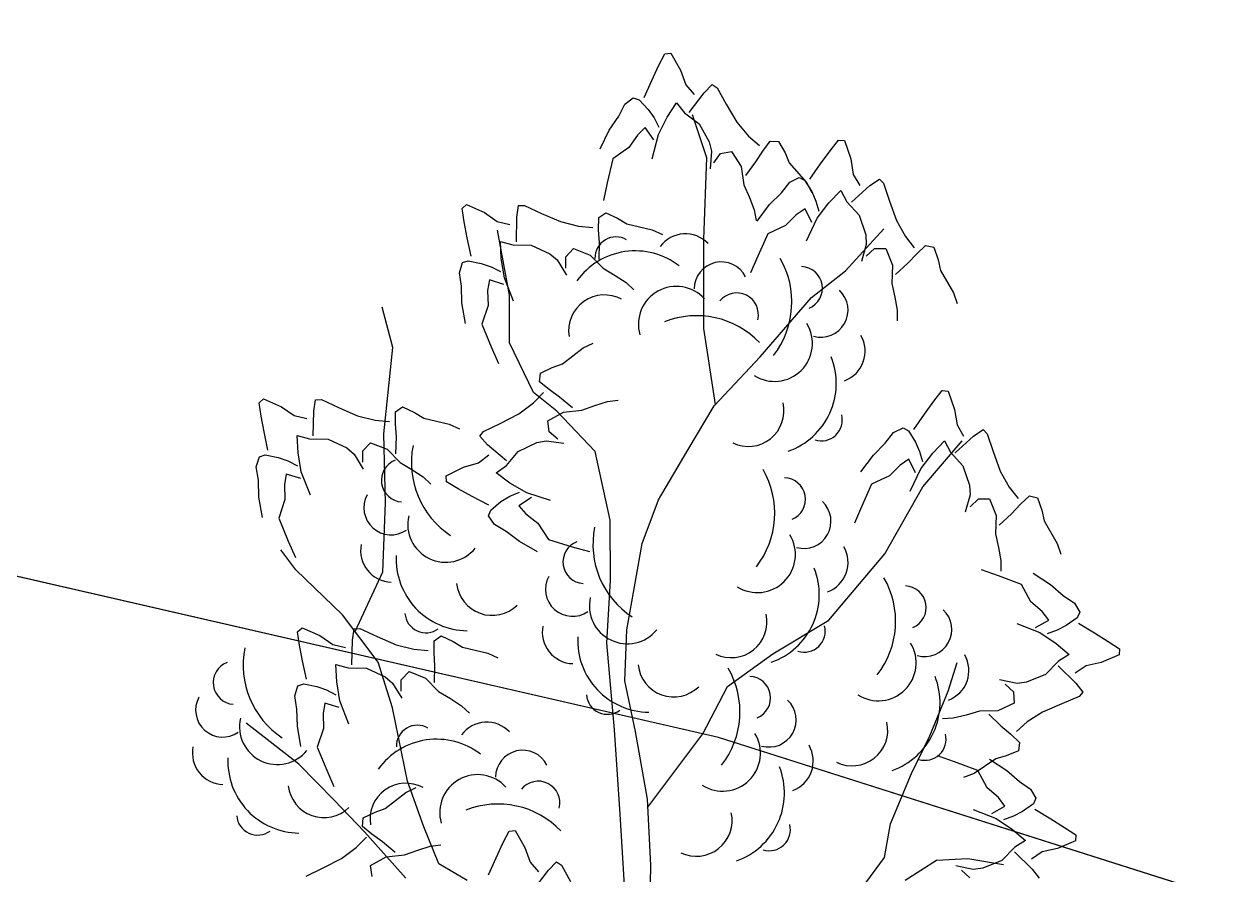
# Model space of a CAD drawing. Header units: millimetres. Extents: x 524954 to 526204, y 9523489 to 9524010.
# Drawn here: x 525456.769 to 525460.668, y 9523652.887 to 9523655.648 of the extents above; entities that cross this region are included whole.
import ezdxf

# ---------------------------------------------------------------- set-up
doc = ezdxf.new("R2010")
doc.units = ezdxf.units.MM
doc.linetypes.add('ACAD_ISO12W100', pattern=[21, 12, -3, 0, -3, 0, -3])
doc.layers.add('Arbre', color=34, linetype='ACAD_ISO12W100')
doc.layers.add('PLUME_4', color=3, linetype='Continuous')

# ---------------------------------------------------------------- blocks, each defined once
blk = doc.blocks.new('v088')
at = {"color": 3, "linetype": 'Continuous'}
for p, q in [((0.0161, 12.3965), (0.0546, 12.3999)), ((0.0546, 12.3999), (0.1184, 12.2906)), ((-0.0239, 12.3184), (0.0161, 12.3965)), ((-0.0686, 12.2238), (-0.0239, 12.3184)), ((0.1184, 12.2906), (0.1522, 12.1952)), ((-0.1179, 12.1126), (-0.0686, 12.2238)), ((0.1522, 12.1952), (0.2074, 12.1313)), ((0.2717, 12.1435), (0.3242, 12.1966)), ((0.3242, 12.1966), (0.3557, 12.1751)), ((0.3557, 12.1751), (0.415, 12.0689)), ((-0.2428, 12.0693), (-0.1881, 12.111)), ((-0.1881, 12.111), (-0.1505, 12.0986)), ((-0.1505, 12.0986), (-0.0915, 12.0354)), ((0.1746, 12.0155), (0.2717, 12.1435)), ((-0.2828, 11.9912), (-0.2428, 12.0693)), ((-0.0915, 12.0354), (-0.0536, 11.98)), ((0.0317, 11.9844), (0.0922, 12.0781)), ((0.0922, 12.0781), (0.1437, 12.0135)), ((0.1437, 12.0135), (0.2395, 11.9416)), ((0.415, 12.0689), (0.4841, 11.9528)), ((-0.344, 11.9013), (-0.2828, 11.9912)), ((-0.0536, 11.98), (-0.0225, 11.9193)), ((-0.0252, 11.8718), (0.0317, 11.9844)), ((0.2395, 11.9416), (0.3048, 11.8248)), ((0.4841, 11.9528), (0.5601, 11.8616)), ((-0.4033, 11.7804), (-0.344, 11.9013)), ((-0.1618, 11.8694), (-0.2169, 11.7884)), ((-0.1123, 11.9179), (-0.1618, 11.8694)), ((-0.0542, 11.8389), (-0.1123, 11.9179)), ((-0.066, 11.7153), (-0.0252, 11.8718)), ((0.5601, 11.8616), (0.6304, 11.8005)), ((-0.2169, 11.7884), (-0.3202, 11.714)), ((0.3048, 11.8248), (0.32, 11.7651)), ((0.6527, 11.7656), (0.6994, 11.8293)), ((0.6994, 11.8293), (0.7544, 11.828)), ((0.7544, 11.828), (0.796, 11.7537)), ((1.0886, 11.7676), (1.1424, 11.8368)), ((1.1424, 11.8368), (1.1809, 11.833)), ((1.1809, 11.833), (1.2232, 11.7138)), ((-0.3202, 11.714), (-0.3572, 11.5582)), ((0.32, 11.7651), (0.3106, 11.6498)), ((0.3344, 11.6895), (0.378, 11.7487)), ((0.378, 11.7487), (0.4498, 11.7623)), ((0.4498, 11.7623), (0.5114, 11.6644)), ((0.6075, 11.6944), (0.6527, 11.7656)), ((0.796, 11.7537), (0.824, 11.6885)), ((1.027, 11.683), (1.0886, 11.7676)), ((1.2232, 11.7138), (1.2386, 11.6137)), ((0.5114, 11.6644), (0.5299, 11.5465)), ((0.5418, 11.6075), (0.6075, 11.6944)), ((0.824, 11.6885), (0.9344, 11.5607)), ((0.9578, 11.583), (1.027, 11.683)), ((-0.3572, 11.5582), (-0.3824, 11.4437)), ((0.5299, 11.5465), (0.5653, 11.4632)), ((0.7732, 11.4945), (0.827, 11.5637)), ((0.827, 11.5637), (0.8886, 11.5945)), ((0.8886, 11.5945), (0.9232, 11.5753)), ((0.9232, 11.5753), (0.9693, 11.5022)), ((0.9344, 11.5607), (0.97, 11.497)), ((1.2271, 11.433), (1.3463, 11.5407)), ((1.2386, 11.6137), (1.2809, 11.5407)), ((1.3463, 11.5407), (1.4079, 11.583)), ((1.4079, 11.583), (1.4348, 11.556)), ((1.4348, 11.556), (1.4733, 11.4406)), ((0.5653, 11.4632), (0.5962, 11.3829)), ((0.6962, 11.4176), (0.7732, 11.4945)), ((0.9693, 11.5022), (0.9963, 11.4406)), ((1.0809, 11.4291), (1.1578, 11.5099)), ((1.1578, 11.5099), (1.1963, 11.4368)), ((-1.2987, 11.3921), (-1.2695, 11.4174)), ((-1.2853, 11.3054), (-1.2987, 11.3921)), ((-1.2695, 11.4174), (-1.1537, 11.3664)), ((-0.9434, 11.3371), (-0.9319, 11.4109)), ((-0.9319, 11.4109), (-0.8938, 11.412)), ((-0.8938, 11.412), (-0.7835, 11.3608)), ((0.6155, 11.3099), (0.6962, 11.4176)), ((0.927, 11.3906), (0.8693, 11.3522)), ((0.9693, 11.3022), (0.927, 11.3906)), ((0.9963, 11.4406), (1.0155, 11.3753)), ((1.004, 11.3291), (1.0809, 11.4291)), ((1.1963, 11.4368), (1.2771, 11.3483)), ((1.4733, 11.4406), (1.5194, 11.3137)), ((-1.1537, 11.3664), (-1.0704, 11.3089)), ((-1.0704, 11.3089), (-0.9882, 11.2895)), ((-0.9469, 11.1764), (-0.9434, 11.3371)), ((-0.7835, 11.3608), (-0.6595, 11.3072)), ((-0.6595, 11.3072), (-0.5444, 11.2779)), ((-0.4131, 11.2545), (-0.4126, 11.3334)), ((-0.4126, 11.3334), (-0.3673, 11.3647)), ((-0.3673, 11.3647), (-0.2901, 11.3288)), ((-0.2901, 11.3288), (-0.2291, 11.2925)), ((0.5962, 11.3829), (0.6091, 11.3149)), ((0.8693, 11.3522), (0.8001, 11.2829)), ((0.9347, 11.1829), (1.004, 11.3291)), ((1.2771, 11.3483), (1.3194, 11.2214)), ((1.5194, 11.3137), (1.5771, 11.2099)), ((-1.266, 11.2026), (-1.2853, 11.3054)), ((-0.5444, 11.2779), (-0.4516, 11.2697)), ((-0.4079, 11.1703), (-0.4131, 11.2545)), ((-0.2291, 11.2925), (-0.0648, 11.2537)), ((-0.0648, 11.2537), (0.0014, 11.223)), ((0.6847, 11.2291), (0.6193, 11.0829)), ((0.8001, 11.2829), (0.6847, 11.2291)), ((-1.2408, 11.0836), (-1.266, 11.2026)), ((-1.0503, 11.1789), (-0.9708, 11.1567)), ((-1.0444, 11.0675), (-1.0503, 11.1789)), ((-0.9708, 11.1567), (-0.851, 11.1547)), ((-0.851, 11.1547), (-0.7296, 11.0984)), ((-0.4102, 11.0614), (-0.4079, 11.1703)), ((1.3232, 11.1598), (1.2925, 11.0483)), ((1.3194, 11.2214), (1.3232, 11.1598)), ((1.5771, 11.2099), (1.6348, 11.1368)), ((1.6502, 11.0983), (1.7079, 11.1522)), ((1.7079, 11.1522), (1.7617, 11.1406)), ((-0.7296, 11.0984), (-0.6822, 11.0589)), ((-0.6263, 11.0061), (-0.6257, 11.0796)), ((-0.6257, 11.0796), (-0.5755, 11.1328)), ((-0.5755, 11.1328), (-0.4682, 11.0896)), ((-0.4682, 11.0896), (-0.3841, 11.005)), ((0.6193, 11.0829), (0.5731, 10.9752)), ((1.3232, 11.0829), (1.3771, 11.1329)), ((1.3771, 11.1329), (1.4502, 11.1329)), ((1.4502, 11.1329), (1.4925, 11.0252)), ((1.5925, 11.0368), (1.6502, 11.0983)), ((1.7617, 11.1406), (1.7887, 11.0598)), ((-1.3166, 10.9752), (-1.2967, 11.0411)), ((-1.2967, 11.0411), (-1.2589, 11.0531)), ((-1.2589, 11.0531), (-1.1741, 11.0365)), ((-1.1741, 11.0365), (-1.1109, 11.0139)), ((-1.1109, 11.0139), (-1.0501, 10.983)), ((-1.0245, 10.9429), (-1.0444, 11.0675)), ((-0.6822, 11.0589), (-0.6222, 10.96)), ((-0.3841, 11.005), (-0.3065, 10.9583)), ((1.4925, 11.0252), (1.4886, 10.906)), ((1.5117, 10.9637), (1.5925, 11.0368)), ((1.7887, 11.0598), (1.8041, 10.9906)), ((-1.3032, 10.8885), (-1.3166, 10.9752)), ((-1.122, 10.9292), (-1.1336, 10.8608)), ((-1.0286, 10.8992), (-1.122, 10.9292)), ((-0.9657, 10.7922), (-1.0245, 10.9429)), ((-0.3065, 10.9583), (-0.2344, 10.9114)), ((1.8041, 10.9906), (1.8887, 10.8444)), ((-1.3, 10.7798), (-1.3032, 10.8885)), ((-1.1336, 10.8608), (-1.1308, 10.7629)), ((-0.2344, 10.9114), (-0.1841, 10.8638)), ((1.4886, 10.906), (1.5079, 10.8175)), ((1.8887, 10.8444), (1.9118, 10.7752)), ((-1.2771, 10.6471), (-1.3, 10.7798)), ((-1.1308, 10.7629), (-1.1708, 10.642)), ((1.5079, 10.8175), (1.5233, 10.7329)), ((1.5233, 10.7329), (1.5233, 10.6636)), ((-1.1708, 10.642), (-1.1094, 10.4942)), ((-1.1094, 10.4942), (-1.0628, 10.3867)), ((-0.648, 10.3846), (-0.514, 10.4875)), ((-0.514, 10.4875), (-0.4484, 10.5194)), ((-0.7146, 10.3603), (-0.648, 10.3846)), ((-0.7957, 10.2682), (-0.7912, 10.3231)), ((-0.7912, 10.3231), (-0.7146, 10.3603)), ((-0.7348, 10.218), (-0.7957, 10.2682)), ((-0.6662, 10.1688), (-0.7348, 10.218)), ((-2.6162, 10.1323), (-2.587, 10.1577)), ((-2.587, 10.1577), (-2.4712, 10.1066)), ((-2.2608, 10.0773), (-2.2494, 10.1511)), ((-2.2494, 10.1511), (-2.2113, 10.1522)), ((-2.2113, 10.1522), (-2.101, 10.101)), ((-0.8359, 10.1311), (-0.7709, 10.1978)), ((-0.5833, 10.0982), (-0.6662, 10.1688)), ((-0.4378, 10.1134), (-0.3559, 10.1397)), ((-0.3559, 10.1397), (-0.2873, 10.1487)), ((1.7002, 10.0578), (1.7617, 10.1424)), ((1.7617, 10.1424), (1.8156, 10.2117)), ((1.8156, 10.2117), (1.8541, 10.2078)), ((1.8541, 10.2078), (1.8964, 10.0886)), ((-2.6028, 10.0456), (-2.6162, 10.1323)), ((-2.4712, 10.1066), (-2.3879, 10.0492)), ((-2.2643, 9.9167), (-2.2608, 10.0773)), ((-2.101, 10.101), (-1.977, 10.0475)), ((-1.7305, 9.9947), (-1.7301, 10.0737)), ((-1.7301, 10.0737), (-1.6848, 10.1049)), ((-1.6848, 10.1049), (-1.6075, 10.069)), ((-1.6075, 10.069), (-1.5466, 10.0327)), ((-1.0512, 9.9981), (-0.9313, 10.0604)), ((-0.9313, 10.0604), (-0.8359, 10.1311)), ((-0.7431, 10.0152), (-0.6418, 10.0712)), ((-0.6418, 10.0712), (-0.5231, 10.0829)), ((-0.5231, 10.0829), (-0.4378, 10.1134)), ((1.8964, 10.0886), (1.9118, 9.9886)), ((-2.5835, 9.9428), (-2.6028, 10.0456)), ((-2.3879, 10.0492), (-2.3057, 10.0298)), ((-1.977, 10.0475), (-1.8618, 10.0181)), ((-1.8618, 10.0181), (-1.7691, 10.0099)), ((-1.7254, 9.9105), (-1.7305, 9.9947)), ((-1.5466, 10.0327), (-1.3822, 9.9939)), ((-1.3822, 9.9939), (-1.316, 9.9632)), ((-1.1606, 9.945), (-1.0512, 9.9981)), ((-0.7336, 9.9427), (-0.7431, 10.0152)), ((1.631, 9.9578), (1.7002, 10.0578)), ((1.9118, 9.9886), (1.9541, 9.9155)), ((-2.5582, 9.8238), (-2.5835, 9.9428)), ((-2.3678, 9.9191), (-2.2883, 9.8969)), ((-2.3619, 9.8077), (-2.3678, 9.9191)), ((-1.7277, 9.8016), (-1.7254, 9.9105)), ((-1.1838, 9.9148), (-1.1606, 9.945)), ((-1.1339, 9.8592), (-1.1838, 9.9148)), ((-0.677, 9.8958), (-0.7336, 9.9427)), ((1.4463, 9.8693), (1.5002, 9.9386)), ((1.5002, 9.9386), (1.5617, 9.9693)), ((1.5617, 9.9693), (1.5963, 9.9501)), ((1.5963, 9.9501), (1.6425, 9.877)), ((1.9002, 9.8078), (2.0195, 9.9155)), ((2.0195, 9.9155), (2.081, 9.9578)), ((2.081, 9.9578), (2.1079, 9.9309)), ((2.1079, 9.9309), (2.1464, 9.8155)), ((-2.2883, 9.8969), (-2.1685, 9.895)), ((-2.1685, 9.895), (-2.0471, 9.8386)), ((-2.0471, 9.8386), (-1.9997, 9.7992)), ((-1.9432, 9.8199), (-1.893, 9.873)), ((-1.893, 9.873), (-1.7856, 9.8299)), ((-1.7856, 9.8299), (-1.7015, 9.7452)), ((-1.0116, 9.755), (-1.1339, 9.8592)), ((-0.9342, 9.8156), (-0.8138, 9.874)), ((-0.8138, 9.874), (-0.7533, 9.8858)), ((-0.7533, 9.8858), (-0.6387, 9.8698)), ((1.3694, 9.7924), (1.4463, 9.8693)), ((1.6425, 9.877), (1.6694, 9.8155)), ((1.7541, 9.8039), (1.831, 9.8847)), ((1.831, 9.8847), (1.8695, 9.8116)), ((-2.634, 9.7155), (-2.6142, 9.7814)), ((-2.6142, 9.7814), (-2.5764, 9.7933)), ((-2.5764, 9.7933), (-2.4916, 9.7768)), ((-2.4916, 9.7768), (-2.4283, 9.7541)), ((-2.4283, 9.7541), (-2.3676, 9.7232)), ((-2.3419, 9.6831), (-2.3619, 9.8077)), ((-1.9997, 9.7992), (-1.9397, 9.7002)), ((-1.9438, 9.7464), (-1.9432, 9.8199)), ((-1.1923, 9.7429), (-1.1254, 9.7944)), ((-1.0114, 9.724), (-0.9342, 9.8156)), ((1.2886, 9.6847), (1.3694, 9.7924)), ((1.6002, 9.7655), (1.5425, 9.727)), ((1.6425, 9.677), (1.6002, 9.7655)), ((1.6694, 9.8155), (1.6887, 9.7501)), ((1.6771, 9.7039), (1.7541, 9.8039)), ((1.8695, 9.8116), (1.9502, 9.7232)), ((2.1464, 9.8155), (2.1926, 9.6885)), ((-2.6206, 9.6288), (-2.634, 9.7155)), ((-2.4395, 9.6694), (-2.4511, 9.6011)), ((-2.3461, 9.6395), (-2.4395, 9.6694)), ((-2.2831, 9.5325), (-2.3419, 9.6831)), ((-1.7015, 9.7452), (-1.624, 9.6985)), ((-1.624, 9.6985), (-1.5519, 9.6516)), ((-1.4022, 9.6572), (-1.2895, 9.7147)), ((-1.2895, 9.7147), (-1.1923, 9.7429)), ((-1.0789, 9.6763), (-1.0114, 9.724)), ((-0.9888, 9.6106), (-1.0789, 9.6763)), ((1.5425, 9.727), (1.4733, 9.6578)), ((1.6079, 9.5578), (1.6771, 9.7039)), ((1.9502, 9.7232), (1.9925, 9.5962)), ((2.1926, 9.6885), (2.2503, 9.5847)), ((-2.6175, 9.52), (-2.6206, 9.6288)), ((-2.4511, 9.6011), (-2.4483, 9.5032)), ((-1.5519, 9.6516), (-1.5015, 9.6041)), ((-1.401, 9.6186), (-1.4022, 9.6572)), ((-1.3254, 9.5742), (-1.401, 9.6186)), ((-0.8796, 9.5473), (-0.9888, 9.6106)), ((1.3579, 9.6039), (1.2925, 9.4577)), ((1.4733, 9.6578), (1.3579, 9.6039)), ((1.9925, 9.5962), (1.9964, 9.5347)), ((-2.5946, 9.3874), (-2.6175, 9.52)), ((-1.2335, 9.5242), (-1.3254, 9.5742)), ((-1.1253, 9.4685), (-1.2335, 9.5242)), ((-1.0467, 9.4905), (-0.9892, 9.5252)), ((-0.9892, 9.5252), (-0.9269, 9.5527)), ((-0.8484, 9.5165), (-0.9306, 9.463)), ((-0.7257, 9.4976), (-0.8796, 9.5473)), ((1.9964, 9.5347), (1.9656, 9.4231)), ((2.2503, 9.5847), (2.308, 9.5116)), ((2.3233, 9.4731), (2.381, 9.527)), ((2.381, 9.527), (2.4349, 9.5154)), ((2.4349, 9.5154), (2.4618, 9.4347)), ((-2.4483, 9.5032), (-2.4883, 9.3823)), ((-1.1278, 9.3984), (-1.1132, 9.4352)), ((-1.1132, 9.4352), (-1.0467, 9.4905)), ((-0.9306, 9.463), (-0.885, 9.4108)), ((1.2925, 9.4577), (1.2463, 9.35)), ((1.9964, 9.4577), (2.0502, 9.5077)), ((2.0502, 9.5077), (2.1233, 9.5077)), ((2.1233, 9.5077), (2.1656, 9.4)), ((2.2657, 9.4116), (2.3233, 9.4731)), ((-2.4883, 9.3823), (-2.4269, 9.2344)), ((-1.0892, 9.3413), (-1.1278, 9.3984)), ((-0.885, 9.4108), (-0.8073, 9.3511)), ((2.1656, 9.4), (2.1618, 9.2808)), ((2.1849, 9.3385), (2.2657, 9.4116)), ((2.4618, 9.4347), (2.4772, 9.3654)), ((2.4772, 9.3654), (2.5618, 9.2193)), ((-1.0136, 9.2969), (-1.0892, 9.3413)), ((-0.9273, 9.2307), (-1.0136, 9.2969)), ((-0.8073, 9.3511), (-0.7389, 9.2437)), ((2.1618, 9.2808), (2.181, 9.1923)), ((-2.4269, 9.2344), (-2.3802, 9.1269)), ((-0.81, 9.1646), (-0.9273, 9.2307)), ((-0.7389, 9.2437), (-0.5855, 9.1979)), ((2.5618, 9.2193), (2.5849, 9.15)), ((-0.5855, 9.1979), (-0.4727, 9.1661)), ((2.181, 9.1923), (2.1964, 9.1077)), ((2.1801, 9.009), (2.0697, 9.0483)), ((2.1964, 9.1077), (2.1964, 9.0385)), ((2.3301, 8.953), (2.1801, 9.009)), ((2.4064, 9.0272), (2.519, 8.9533)), ((2.3912, 8.8412), (2.3301, 8.953)), ((2.519, 8.9533), (2.6006, 8.8814)), ((2.4646, 8.7765), (2.3912, 8.8412)), ((2.6006, 8.8814), (2.6731, 8.832)), ((2.6731, 8.832), (2.7077, 8.7725)), ((2.5067, 8.7213), (2.4646, 8.7765)), ((2.6907, 8.7368), (2.6207, 8.6861)), ((2.7077, 8.7725), (2.6907, 8.7368)), ((-2.3661, 8.6466), (-2.3369, 8.6719)), ((-2.3369, 8.6719), (-2.2212, 8.6209)), ((-2.0108, 8.5916), (-1.9993, 8.6654)), ((-1.9993, 8.6654), (-1.9613, 8.6665)), ((-1.9613, 8.6665), (-1.8509, 8.6153)), ((2.2998, 8.7005), (2.4501, 8.6406)), ((2.421, 8.6735), (2.5067, 8.7213)), ((2.5609, 8.6554), (2.4969, 8.632)), ((2.6207, 8.6861), (2.5609, 8.6554)), ((2.7005, 8.7027), (2.8047, 8.6399)), ((-2.3527, 8.5599), (-2.3661, 8.6466)), ((-2.2212, 8.6209), (-2.1379, 8.5634)), ((-2.0143, 8.4309), (-2.0108, 8.5916)), ((-1.8509, 8.6153), (-1.7269, 8.5617)), ((-1.4805, 8.509), (-1.4801, 8.5879)), ((-1.4801, 8.5879), (-1.4347, 8.6192)), ((-1.4347, 8.6192), (-1.3575, 8.5833)), ((-1.3575, 8.5833), (-1.2966, 8.547)), ((2.4501, 8.6406), (2.5548, 8.5702)), ((2.8047, 8.6399), (2.8931, 8.5838)), ((2.8931, 8.5838), (2.9656, 8.5345)), ((-2.3334, 8.4571), (-2.3527, 8.5599)), ((-2.1379, 8.5634), (-2.0557, 8.544)), ((-1.7269, 8.5617), (-1.6118, 8.5324)), ((-1.6118, 8.5324), (-1.519, 8.5242)), ((-1.4754, 8.4248), (-1.4805, 8.509)), ((-1.2966, 8.547), (-1.1322, 8.5082)), ((-1.1322, 8.5082), (-1.066, 8.4775)), ((2.5548, 8.5702), (2.6402, 8.4985)), ((2.9656, 8.5345), (2.9641, 8.4958)), ((-2.3082, 8.3381), (-2.3334, 8.4571)), ((-2.1178, 8.4334), (-2.0382, 8.4112)), ((-2.1118, 8.322), (-2.1178, 8.4334)), ((-1.4776, 8.3159), (-1.4754, 8.4248)), ((2.5697, 8.4555), (2.4865, 8.3693)), ((2.5678, 8.4245), (2.6828, 8.3123)), ((2.6402, 8.4985), (2.5697, 8.4555)), ((2.749, 8.4244), (2.6787, 8.3776)), ((2.8478, 8.4461), (2.749, 8.4244)), ((2.9641, 8.4958), (2.8478, 8.4461)), ((-2.0382, 8.4112), (-1.9184, 8.4092)), ((-1.9184, 8.4092), (-1.7971, 8.3529)), ((-1.7971, 8.3529), (-1.7497, 8.3134)), ((-1.6931, 8.3341), (-1.643, 8.3873)), ((-1.643, 8.3873), (-1.5356, 8.3441)), ((-1.5356, 8.3441), (-1.4515, 8.2595)), ((2.4865, 8.3693), (2.3625, 8.3191)), ((-2.384, 8.2298), (-2.3641, 8.2956)), ((-2.3641, 8.2956), (-2.3264, 8.3076)), ((-2.3264, 8.3076), (-2.2415, 8.291)), ((-2.2415, 8.291), (-2.1783, 8.2684)), ((-2.1783, 8.2684), (-2.1175, 8.2375)), ((-2.0919, 8.1974), (-2.1118, 8.322)), ((-1.7497, 8.3134), (-1.6897, 8.2145)), ((-1.6937, 8.2606), (-1.6931, 8.3341)), ((2.3013, 8.3113), (2.188, 8.335)), ((2.2245, 8.3065), (2.2778, 8.2559)), ((2.3625, 8.3191), (2.3013, 8.3113)), ((2.6828, 8.3123), (2.7289, 8.2536)), ((-2.3706, 8.1431), (-2.384, 8.2298)), ((-2.0331, 8.0467), (-2.0919, 8.1974)), ((-1.4515, 8.2595), (-1.374, 8.2128)), ((-1.374, 8.2128), (-1.3019, 8.1659)), ((2.2778, 8.2559), (2.2824, 8.183)), ((2.7037, 8.225), (2.591, 8.1793)), ((2.7289, 8.2536), (2.7037, 8.225)), ((-2.3674, 8.0343), (-2.3706, 8.1431)), ((-2.1895, 8.1837), (-2.2011, 8.1153)), ((-2.2011, 8.1153), (-2.1982, 8.0174)), ((-2.0961, 8.1537), (-2.1895, 8.1837)), ((-1.3019, 8.1659), (-1.2515, 8.1184)), ((2.0584, 8.1303), (1.9713, 8.1055)), ((2.1776, 8.1339), (2.0584, 8.1303)), ((2.1174, 8.1109), (2.1954, 8.0349)), ((2.2824, 8.183), (2.1776, 8.1339)), ((2.4672, 8.1253), (2.3672, 8.0611)), ((2.591, 8.1793), (2.4672, 8.1253)), ((-2.3445, 7.9016), (-2.3674, 8.0343)), ((1.8878, 8.0848), (1.8187, 8.0804)), ((1.9713, 8.1055), (1.8878, 8.0848)), ((2.1954, 8.0349), (2.2605, 7.9811)), ((2.3672, 8.0611), (2.2979, 7.9989)), ((-2.1982, 8.0174), (-2.2383, 7.8966)), ((2.2605, 7.9811), (2.3179, 7.927)), ((-2.2383, 7.8966), (-2.1768, 7.7487)), ((2.3179, 7.927), (2.3098, 7.8725)), ((1.8965, 7.8022), (1.7861, 7.8414)), ((2.0465, 7.7461), (1.8965, 7.8022)), ((2.1627, 7.8208), (2.0222, 7.7271)), ((2.1227, 7.8203), (2.2353, 7.7465)), ((2.2308, 7.8405), (2.1627, 7.8208)), ((2.3098, 7.8725), (2.2308, 7.8405)), ((-2.1768, 7.7487), (-2.1302, 7.6412)), ((2.0222, 7.7271), (1.9545, 7.6997)), ((2.1075, 7.6343), (2.0465, 7.7461)), ((2.2353, 7.7465), (2.3169, 7.6746)), ((2.3169, 7.6746), (2.3894, 7.6252)), ((-1.7972, 7.4997), (-1.6632, 7.6026)), ((-1.6632, 7.6026), (-1.5976, 7.6345)), ((2.1809, 7.5696), (2.1075, 7.6343)), ((2.223, 7.5144), (2.1809, 7.5696)), ((2.3894, 7.6252), (2.424, 7.5657)), ((2.424, 7.5657), (2.407, 7.5299)), ((-1.8638, 7.4754), (-1.7972, 7.4997)), ((2.0162, 7.4937), (2.1664, 7.4338)), ((2.1373, 7.4666), (2.223, 7.5144)), ((2.407, 7.5299), (2.337, 7.4793)), ((2.4169, 7.4959), (2.521, 7.4331)), ((-1.9448, 7.3833), (-1.9404, 7.4382)), ((-1.9404, 7.4382), (-1.8638, 7.4754)), ((2.1664, 7.4338), (2.2711, 7.3633)), ((2.2772, 7.4485), (2.2132, 7.4252)), ((2.337, 7.4793), (2.2772, 7.4485)), ((2.521, 7.4331), (2.6094, 7.377)), ((-1.8839, 7.3331), (-1.9448, 7.3833)), ((-1.8154, 7.2839), (-1.8839, 7.3331)), ((-1.0336, 7.2746), (-0.9936, 7.3527)), ((-0.9936, 7.3527), (-0.9551, 7.3561)), ((-0.9551, 7.3561), (-0.8913, 7.2468)), ((2.2711, 7.3633), (2.3565, 7.2916)), ((2.6094, 7.377), (2.6819, 7.3276)), ((-1.985, 7.2461), (-1.9201, 7.3129)), ((-1.7325, 7.2133), (-1.8154, 7.2839)), ((-1.587, 7.2285), (-1.5051, 7.2548)), ((-1.5051, 7.2548), (-1.4365, 7.2638)), ((-1.0783, 7.18), (-1.0336, 7.2746)), ((2.3565, 7.2916), (2.286, 7.2486)), ((2.6805, 7.289), (2.5641, 7.2392)), ((2.6819, 7.3276), (2.6805, 7.289)), ((-2.2004, 7.1132), (-2.0805, 7.1754)), ((-2.0805, 7.1754), (-1.985, 7.2461)), ((-1.8923, 7.1303), (-1.791, 7.1862)), ((-1.791, 7.1862), (-1.6722, 7.1979)), ((-1.6722, 7.1979), (-1.587, 7.2285)), ((-1.1277, 7.0688), (-1.0783, 7.18)), ((-0.8913, 7.2468), (-0.8575, 7.1514)), ((2.286, 7.2486), (2.2028, 7.1624)), ((2.2841, 7.2177), (2.3991, 7.1055)), ((2.4653, 7.2176), (2.395, 7.1707)), ((2.5641, 7.2392), (2.4653, 7.2176)), ((-2.3098, 7.06), (-2.2004, 7.1132)), ((-1.8828, 7.0578), (-1.8923, 7.1303)), ((-0.8575, 7.1514), (-0.8023, 7.0875)), ((-0.8351, 6.9716), (-0.7381, 7.0997)), ((-0.7381, 7.0997), (-0.6855, 7.1528)), ((-0.6855, 7.1528), (-0.654, 7.1313)), ((-0.654, 7.1313), (-0.5947, 7.0251)), ((2.0176, 7.1045), (1.9044, 7.1282)), ((1.9408, 7.0996), (1.9941, 7.049)), ((2.0788, 7.1122), (2.0176, 7.1045)), ((2.2028, 7.1624), (2.0788, 7.1122)), ((2.3991, 7.1055), (2.4452, 7.0467))]:
    blk.add_line(p, q, dxfattribs=at)
at = {"linetype": 'Continuous'}
for p, q in [((0.2897, 11.7219), (0.1969, 11.9998)), ((0.2697, 11.1929), (0.2897, 11.7219)), ((-0.9914, 10.8307), (-1.0686, 11.252)), ((1.1882, 10.9882), (1.4374, 11.2608)), ((0.2693, 10.6145), (0.2697, 11.1929)), ((0.9679, 10.8157), (1.1882, 10.9882)), ((-0.9911, 10.5198), (-0.9914, 10.8307)), ((0.6339, 10.4293), (0.9679, 10.8157)), ((-1.7492, 10.4915), (-1.8168, 10.7513)), ((0.3448, 10.1217), (0.2693, 10.6145)), ((-1.8059, 9.9306), (-1.7492, 10.4915)), ((-0.8352, 10.1996), (-0.9911, 10.5198)), ((0.3358, 10.1122), (0.6339, 10.4293)), ((-0.6834, 10.0784), (-0.8352, 10.1996)), ((-0.4354, 9.8162), (-0.6834, 10.0784)), ((0.1676, 9.8288), (0.3358, 10.1122)), ((-1.7966, 9.483), (-1.8059, 9.9306)), ((-0.0246, 9.5014), (0.1676, 9.8288)), ((1.6901, 9.587), (1.945, 9.8846)), ((-0.339, 9.3704), (-0.4354, 9.8162)), ((1.4442, 9.1527), (1.6901, 9.587)), ((-1.8121, 9.0349), (-1.7966, 9.483)), ((-0.1306, 9.2193), (-0.0246, 9.5014)), ((-0.337, 8.9787), (-0.339, 9.3704)), ((-0.1861, 8.901), (-0.1306, 9.2193)), ((-2.3783, 9.048), (-2.4742, 9.1766)), ((1.08, 8.7222), (1.4442, 9.1527)), ((-2.0737, 8.7558), (-2.3783, 9.048)), ((-1.992, 8.6473), (-1.8121, 9.0349)), ((-0.3597, 8.574), (-0.337, 8.9787)), ((-0.2308, 8.6575), (-0.1861, 8.901)), ((-1.8434, 8.4497), (-2.0737, 8.7558)), ((-0.2426, 8.3277), (-0.2308, 8.6575)), ((0.7177, 8.5032), (1.08, 8.7222)), ((-0.3105, 8.0091), (-0.3597, 8.574)), ((0.4236, 8.2918), (0.7177, 8.5032)), ((-1.7501, 8.1531), (-1.8434, 8.4497)), ((1.8546, 8.2596), (1.9129, 8.4473)), ((-0.1735, 7.9995), (-0.2426, 8.3277)), ((0.2621, 7.9837), (0.4236, 8.2918)), ((1.7363, 7.971), (1.8546, 8.2596)), ((-1.6531, 7.6763), (-1.7501, 8.1531)), ((-2.3581, 7.786), (-2.6995, 8.0525)), ((-0.2742, 7.4626), (-0.3105, 8.0091)), ((-0.0959, 7.5596), (-0.1735, 7.9995)), ((-0.0934, 7.5087), (0.2621, 7.9837)), ((1.617, 7.726), (1.7363, 7.971)), ((-2.1294, 7.5544), (-2.3581, 7.786)), ((1.4808, 7.3998), (1.617, 7.726)), ((-1.5474, 7.38), (-1.6531, 7.6763)), ((-1.9323, 7.3471), (-2.1294, 7.5544)), ((-0.0745, 7.1309), (-0.0959, 7.5596)), ((-0.2365, 6.8477), (-0.2742, 7.4626)), ((-1.6648, 7.048), (-1.9323, 7.3471)), ((-1.4491, 7.1395), (-1.5474, 7.38)), ((1.4418, 7.1813), (1.4808, 7.3998)), ((1.3209, 7.0171), (1.4418, 7.1813)), ((1.778, 7.1634), (1.983, 7.1739)), ((1.983, 7.1739), (2.2139, 7.1352)), ((-1.2665, 7.0314), (-1.4491, 7.1395)), ((-0.0837, 6.6768), (-0.0745, 7.1309)), ((1.5755, 7.0348), (1.778, 7.1634))]:
    blk.add_line(p, q, dxfattribs=at)
at = {"color": 3, "linetype": 'Continuous'}
for centre, major_axis, start_param, end_param in [((0.1501, 11.0237), (0.1445, 0.1445), 6.263619, 7.998733), ((-0.3005, 11.0717), (0.0964, 0.0964), 0.254619, 2.377018), ((-0.1756, 10.6509), (0.3298, 0.3298), 0.12682, 1.733702), ((0.3829, 10.8698), (-0.1246, 0.1246), 4.396235, 7.060094), ((0.2754, 10.7857), (0.3995, 0.3995), 4.836335, 6.022049), ((0.8987, 10.8757), (0.099, 0.099), 4.31771, 7.031286), ((-0.3757, 10.5998), (0.1641, 0.1641), 0.282297, 2.520721), ((0.0911, 10.6412), (0.1741, 0.1741), 6.236163, 8.918901), ((0.4834, 10.7051), (-0.099, 0.099), 3.680741, 6.394318), ((1.0287, 10.7332), (-0.1246, 0.1246), 2.081137, 4.744996), ((0.2226, 10.1318), (-0.3995, 0.3995), 4.689978, 5.875693), ((0.7276, 10.5169), (-0.1741, 0.1741), 1.793126, 4.475865), ((1.1114, 10.4666), (-0.1445, 0.1445), 2.713295, 4.448408), ((0.6623, 10.2582), (-0.3298, 0.3298), 2.69514, 4.302022), ((0.5573, 10.0804), (0.1641, 0.1641), 3.478918, 5.717341), ((1.0314, 10.0206), (0.0964, 0.0964), 3.62262, 5.745019), ((-1.0632, 9.7428), (0.3995, 0.3995), 2.158504, 3.344219), ((-1.6825, 9.6282), (-0.099, 0.099), -0.421529, 2.292047), ((0.1648, 9.4153), (0.3995, 0.3995), 4.836335, 6.022049), ((0.7881, 9.5054), (-0.099, 0.099), 2.746913, 5.46049), ((-1.7599, 9.4514), (-0.1246, 0.1246), 0.293965, 2.957824), ((0.9181, 9.3628), (0.1246, 0.1246), 3.651933, 6.315792), ((-1.4053, 9.3432), (0.1741, 0.1741), 2.133893, 4.816631), ((0.1148, 9.2139), (-0.3995, 0.3995), 0.587708, 1.773422), ((-1.7527, 9.1724), (-0.1445, 0.1445), 0.590553, 2.325666), ((-0.5045, 9.0993), (0.099, 0.099), 1.149268, 3.862844), ((0.617, 9.1466), (-0.1741, 0.1741), 1.793126, 4.475865), ((-1.2605, 9.1191), (0.3298, 0.3298), 2.307735, 3.914618), ((1.0008, 9.0963), (-0.1445, 0.1445), 2.713295, 4.448408), ((0.5518, 8.8878), (-0.3298, 0.3298), 2.69514, 4.302022), ((-0.5819, 8.9225), (0.1246, 0.1246), 1.864761, 4.52862), ((0.9486, 8.7133), (-0.3995, 0.3995), 3.265538, 4.451253), ((-1.1039, 8.9843), (0.1641, 0.1641), 2.463212, 4.701636), ((1.5719, 8.8034), (0.099, 0.099), 4.31771, 7.031286), ((-0.2273, 8.8143), (0.1741, 0.1741), 2.133893, 4.816631), ((-1.5338, 8.7756), (0.0964, 0.0964), 2.435534, 4.557933), ((0.4467, 8.71), (-0.1641, 0.1641), 1.908121, 4.146545), ((1.7019, 8.6608), (0.1246, 0.1246), 3.651933, 6.315792), ((-0.5746, 8.6435), (0.1445, 0.1445), 2.161349, 3.896462), ((0.9208, 8.6502), (0.0964, 0.0964), 3.62262, 5.745019), ((-0.0825, 8.5902), (0.3298, 0.3298), 2.307735, 3.914618), ((-2.1547, 8.4302), (0.3995, 0.3995), 2.158504, 3.344219), ((1.4008, 8.4446), (0.1741, 0.1741), 3.363922, 6.046661), ((-2.774, 8.3155), (-0.099, 0.099), -0.421529, 2.292047), ((0.0741, 8.4554), (0.1641, 0.1641), 2.463212, 4.701636), ((1.7845, 8.3943), (-0.1445, 0.1445), 2.713295, 4.448408), ((-0.0612, 8.1267), (-0.3995, 0.3995), 3.265538, 4.451253), ((0.5622, 8.2168), (0.099, 0.099), 4.31771, 7.031286), ((1.3355, 8.1858), (-0.3298, 0.3298), 2.69514, 4.302022), ((-2.8514, 8.1388), (-0.1246, 0.1246), 0.293965, 2.957824), ((-0.3558, 8.2467), (0.0964, 0.0964), 2.435534, 4.557933), ((0.6922, 8.0742), (-0.1246, 0.1246), 2.081137, 4.744996), ((-2.4968, 8.0306), (0.1741, 0.1741), 2.133893, 4.816631), ((-1.5891, 7.9031), (0.0964, 0.0964), 0.254619, 2.377018), ((-1.1385, 7.8551), (-0.1445, 0.1445), 4.692823, 6.427936), ((1.2305, 8.008), (0.1641, 0.1641), 3.478918, 5.717341), ((-1.4642, 7.4823), (0.3298, 0.3298), 0.12682, 1.733702), ((0.391, 7.858), (0.1741, 0.1741), 3.363922, 6.046661), ((1.7045, 7.9482), (-0.0964, 0.0964), 2.051824, 4.174223), ((-2.8441, 7.8598), (-0.1445, 0.1445), 0.590553, 2.325666), ((-0.9057, 7.7012), (0.1246, 0.1246), 5.967031, 8.63089), ((0.7748, 7.8077), (-0.1445, 0.1445), 2.713295, 4.448408), ((-2.352, 7.8064), (0.3298, 0.3298), 2.307735, 3.914618), ((-1.1975, 7.4726), (-0.1741, 0.1741), 4.665366, 7.348105), ((0.3258, 7.5992), (0.3298, 0.3298), 4.265936, 5.872819), ((-2.1954, 7.6717), (0.1641, 0.1641), 2.463212, 4.701636), ((-1.6643, 7.4312), (-0.1641, 0.1641), -1.288499, 0.949924), ((-0.8052, 7.5365), (-0.099, 0.099), 3.680741, 6.394318), ((-1.0661, 6.9632), (-0.3995, 0.3995), 4.689978, 5.875693), ((-2.6253, 7.463), (0.0964, 0.0964), 2.435534, 4.557933), ((0.2207, 7.4214), (0.1641, 0.1641), 3.478918, 5.717341), ((0.6948, 7.3616), (-0.0964, 0.0964), 2.051824, 4.174223)]:
    blk.add_ellipse(centre, major_axis=major_axis, ratio=1, start_param=start_param, end_param=end_param, dxfattribs=at)

msp = doc.modelspace()

# ---------------------------------------------------------------- linework, layer by layer
at = {"layer": 'PLUME_4'}
for points in [[(525471.2088, 9523651.2143), (525461.5884, 9523652.5174), (525459.0222, 9523653.3328), (525452.3939, 9523654.8543), (525443.1994, 9523657.1911), (525438.1034, 9523658.3232), (525434.0048, 9523659.528), (525424.7375, 9523662.8622), (525418.0364, 9523665.381), (525415.9325, 9523666.7315), (525407.1274, 9523670.6007), (525401.3872, 9523673.691), (525398.7847, 9523675.0051), (525389.9068, 9523679.8717), (525381.029, 9523684.7383), (525372.6498, 9523689.6413), (525363.7356, 9523695.0066), (525355.3564, 9523699.9096), (525348.6189, 9523702.9271)], [(525471.2088, 9523651.2143), (525461.5884, 9523652.5174), (525459.0222, 9523653.3328), (525452.3939, 9523654.8543), (525443.1994, 9523657.1911), (525438.1034, 9523658.3232), (525434.0048, 9523659.528), (525424.7375, 9523662.8622)]]:
    msp.add_lwpolyline(points, dxfattribs=at)

# ---------------------------------------------------------------- block references
at = {"layer": 'Arbre', "xscale": 0.5, "yscale": 0.5, "zscale": 0.5}
msp.add_blockref('v088', (525458.8395, 9523649.3529), dxfattribs=at)

doc.saveas('drawing.dxf')
